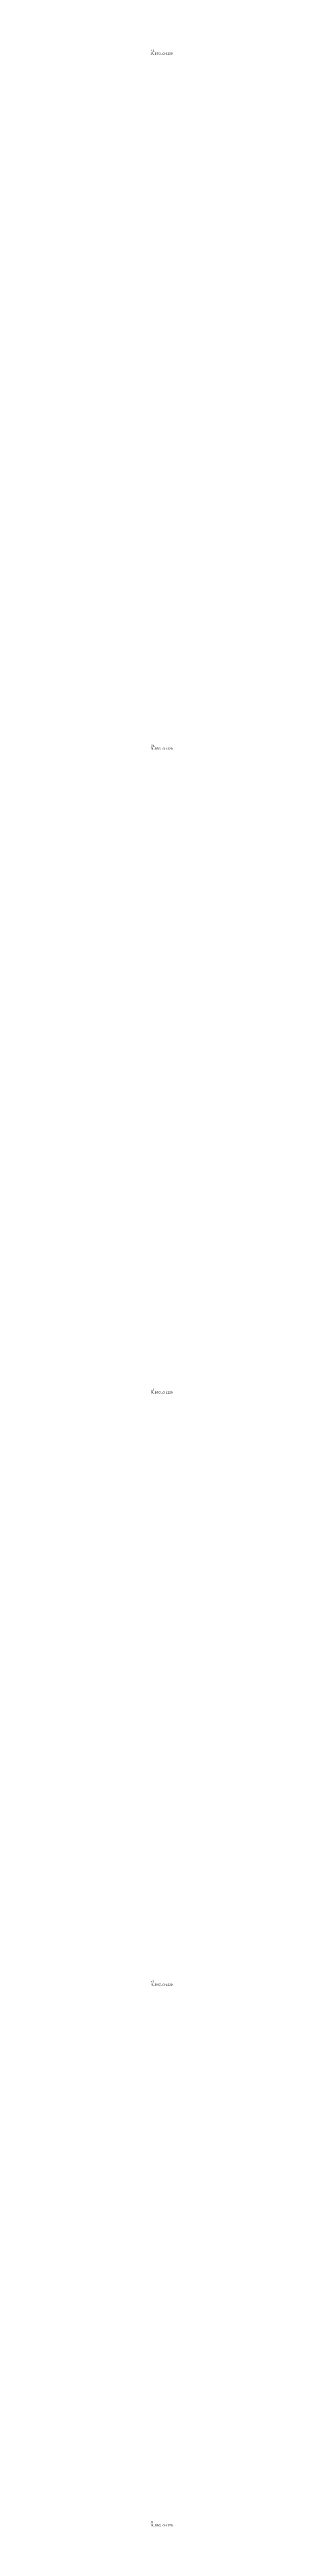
# Model space of a CAD drawing. Header units: metres. Extents: x 222 to 324, y -2470 to 24479.
# Drawn here: x 272 to 324, y 3665 to 9534 of the extents above; entities that cross this region are included whole.
import ezdxf

# ---------------------------------------------------------------- set-up
doc = ezdxf.new("R2010")
doc.units = ezdxf.units.M
doc.layers.add('3', color=3, linetype='CONTINUOUS')
doc.layers.add('AUX00', color=7, linetype='CONTINUOUS')
doc.styles.add('STR_STANDARD', font='arial.ttf')

msp = doc.modelspace()

# ---------------------------------------------------------------- texts
at = {"layer": '3', "style": 'STR_STANDARD'}
for s, p in [('N1', (272.2, 9528.52)), ('N1', (272.2, 9528.52)), ('M1', (272.2, 7881.52)), ('M1', (272.2, 7881.52)), ('L1', (272.2, 6356.52)), ('L1', (272.2, 6356.52)), ('K1', (272.2, 4953.52)), ('K1', (272.2, 4953.52)), ('J1', (272.2, 3672.52)), ('J1', (272.2, 3672.52))]:
    msp.add_text(s, height=5, dxfattribs=at).set_placement(p)
at = {"layer": 'AUX00', "style": 'STR_STANDARD'}
for p in [(272.2, 9521.52), (272.2, 9521.52), (272.2, 7874.52), (272.2, 7874.52), (272.2, 6349.52), (272.2, 6349.52), (272.2, 4946.52), (272.2, 4946.52), (272.2, 3665.52), (272.2, 3665.52)]:
    msp.add_text('SUBSOLO-L120', height=5, dxfattribs=at).set_placement(p)

doc.saveas('drawing.dxf')
